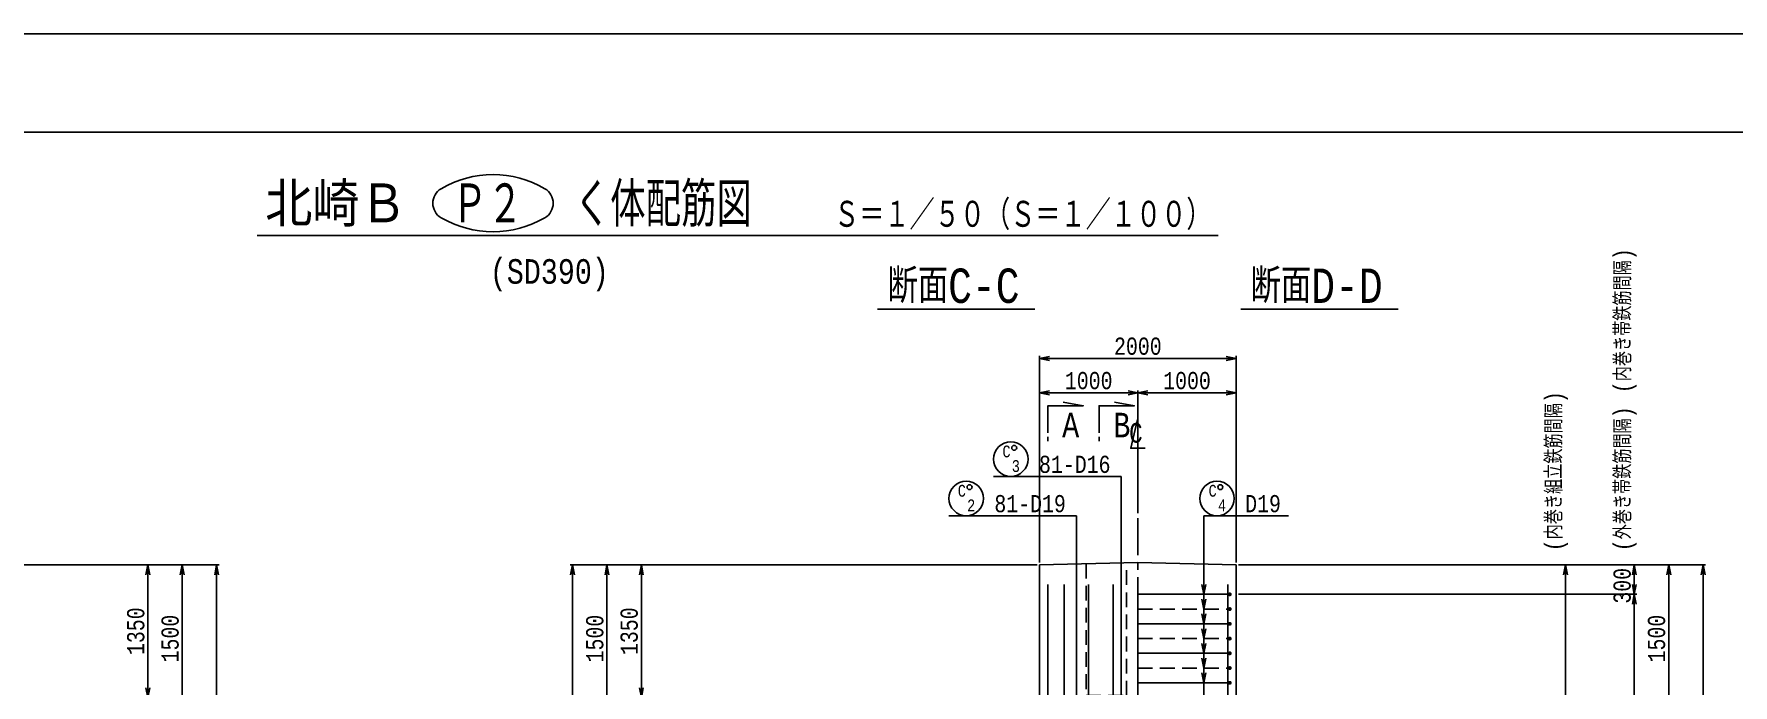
# Model space of a CAD drawing. Extents: x 0 to 42050, y 0 to 29700.
# Drawn here: x 14117 to 31399, y 23077 to 29700 of the extents above; entities that cross this region are included whole.
import ezdxf
from ezdxf.enums import TextEntityAlignment as Align

# ---------------------------------------------------------------- set-up
doc = ezdxf.new("R2010")
doc.units = 0
doc.header["$LTSCALE"] = 300
doc.header["$MEASUREMENT"] = 0
doc.linetypes.add('CENTER', pattern=[2, 1.25, -0.25, 0.25, -0.25])
doc.linetypes.add('DASHED', pattern=[0.75, 0.5, -0.25])
doc.layers.get('0').update_dxf_attribs({"linetype": 'CONTINUOUS'})
doc.layers.get('DEFPOINTS').update_dxf_attribs({"linetype": 'CONTINUOUS'})
for name, color, linetype in [('1002', 1, 'CONTINUOUS'), ('1006', 5, 'CONTINUOUS'), ('6', 7, 'CONTINUOUS'), ('LAYER0015', 7, 'CONTINUOUS'), ('スターラップ', 6, 'CONTINUOUS'), ('主筋', 3, 'CONTINUOUS'), ('引き出し線', 2, 'CONTINUOUS'), ('構造線', 7, 'CONTINUOUS')]:
    doc.layers.add(name, color=color, linetype=linetype)
doc.styles.get("Standard").update_dxf_attribs({"font": 'monotxt.shx', "width": 0.8, "bigfont": 'extfont.shx'})
doc.dimstyles.new('DIMST1_1', dxfattribs={"dimscale": 50, "dimtxt": 4, "dimasz": 2, "dimexe": 0.5, "dimexo": 0.5, "dimgap": 0.09, "dimtad": 0, "dimdec": 0, "dimzin": 0, "dimtxsty": 'STANDARD', "dimblk": 'ARROW_1', "dimblk1": 'ARROW_1', "dimblk2": 'ARROW_1', "dimcen": 1, "dimdle": 3, "dimclrd": 1, "dimclre": 1, "dimclrt": 3, "dimazin": 3, "dimtfac": 1, "dimtdec": 4, "dimtix": 1, "dimtmove": 0, "dimatfit": 3, "dimtvp": 0.7, "dimtolj": 1, "dimtzin": 0})

# ---------------------------------------------------------------- blocks, each defined once
blk = doc.blocks.new('GROUP_2')
at = {"layer": 'LAYER0015', "color": 2, "linetype": 'CONTINUOUS'}
for centre, radius, start, end in [((-4746, 24605), 342, 120.434, 239.566), ((-3863, 23103), 2084, 59.566, 120.434), ((-2981, 24605), 342, 300.434, 419.566), ((-3863, 26108), 2084, 239.566, 300.434)]:
    blk.add_arc(centre, radius, start, end, dxfattribs=at)
blk = doc.blocks.new('GROUP_1')
at = {"layer": 'LAYER0015', "color": 1, "linetype": 'CONTINUOUS'}
blk.add_line((-39050, 27700), (40050, 27700), dxfattribs=at)
blk = doc.blocks.new('ARROW_1')
at = {"color": 0}
for p, q in [((0, 0), (-1, 0.2)), ((0, 0), (-1, -0.2)), ((-1, 0), (0, 0))]:
    blk.add_line(p, q, dxfattribs=at)
blk = doc.blocks.new('*D46')
at = {"color": 2, "linetype": 'BYBLOCK'}
for p, q in [((13750, 24100), (16000, 24100)), ((15975, 11900), (15975, 24000))]:
    blk.add_line(p, q, dxfattribs=at)
at = {"layer": 'DEFPOINTS', "color": 0, "linetype": 'BYBLOCK'}
for p in [(13725, 24100), (15975, 24100), (14275, 11800)]:
    blk.add_point(p, dxfattribs=at)
at = {"color": 2, "linetype": 'BYBLOCK', "xscale": 100, "yscale": 100, "zscale": 100}
for p, rotation in [((15975, 24100), 90), ((15975, 11800), 270)]:
    blk.add_blockref('ARROW_1', p, dxfattribs=dict(at, rotation=rotation))
at = {"color": 6, "linetype": 'BYBLOCK', "insert": (15853, 17950), "char_height": 175, "attachment_point": 5, "rotation": 90}
blk.add_mtext('\\A1;12300', dxfattribs=at)
blk = doc.blocks.new('*D51')
at = {"color": 2, "linetype": 'BYBLOCK'}
blk.add_line((16458, 22256), (16458, 23556), dxfattribs=at)
at = {"layer": 'DEFPOINTS', "color": 0, "linetype": 'BYBLOCK'}
for p in [(16458, 23656), (16458, 23656), (14558, 22156)]:
    blk.add_point(p, dxfattribs=at)
at = {"color": 2, "linetype": 'BYBLOCK', "xscale": 100, "yscale": 100, "zscale": 100}
for p, rotation in [((16458, 23656), 90), ((16458, 22156), 270)]:
    blk.add_blockref('ARROW_1', p, dxfattribs=dict(at, rotation=rotation))
at = {"color": 6, "linetype": 'BYBLOCK', "insert": (16335, 22906), "char_height": 175, "attachment_point": 5, "rotation": 90}
blk.add_mtext('\\A1;1500', dxfattribs=at)
blk = doc.blocks.new('DOT1')
at = {"const_width": 0.5}
blk.add_lwpolyline([(-0.25, 0, 1), (0.25, 0, 1)], format="xyb", close=True, dxfattribs=at)
blk = doc.blocks.new('*D68')
at = {"color": 2, "linetype": 'BYBLOCK'}
for p, q in [((25594, 23681), (25594, 25781)), ((25694, 25756), (27494, 25756)), ((27594, 23681), (27594, 25781))]:
    blk.add_line(p, q, dxfattribs=at)
at = {"layer": 'DEFPOINTS', "color": 0, "linetype": 'BYBLOCK'}
for p in [(27594, 25756), (25594, 23656), (27594, 23656)]:
    blk.add_point(p, dxfattribs=at)
at = {"color": 2, "linetype": 'BYBLOCK', "xscale": 100, "yscale": 100, "zscale": 100, "rotation": 180}
blk.add_blockref('ARROW_1', (25594, 25756), dxfattribs=at)
at = {"color": 2, "linetype": 'BYBLOCK', "xscale": 100, "yscale": 100, "zscale": 100}
blk.add_blockref('ARROW_1', (27594, 25756), dxfattribs=at)
at = {"color": 6, "linetype": 'BYBLOCK', "insert": (26594, 25879), "char_height": 175, "attachment_point": 5}
blk.add_mtext('\\A1;2000', dxfattribs=at)
blk = doc.blocks.new('*D69')
at = {"color": 2, "linetype": 'BYBLOCK'}
for p, q in [((25694, 25406), (26494, 25406)), ((26594, 24181), (26594, 25431))]:
    blk.add_line(p, q, dxfattribs=at)
at = {"layer": 'DEFPOINTS', "color": 0, "linetype": 'BYBLOCK'}
for p in [(25594, 25406), (26594, 25406), (26594, 24156)]:
    blk.add_point(p, dxfattribs=at)
at = {"color": 2, "linetype": 'BYBLOCK', "xscale": 100, "yscale": 100, "zscale": 100, "rotation": 180}
blk.add_blockref('ARROW_1', (25594, 25406), dxfattribs=at)
at = {"color": 2, "linetype": 'BYBLOCK', "xscale": 100, "yscale": 100, "zscale": 100}
blk.add_blockref('ARROW_1', (26594, 25406), dxfattribs=at)
at = {"color": 6, "linetype": 'BYBLOCK', "insert": (26094, 25529), "char_height": 175, "attachment_point": 5}
blk.add_mtext('\\A1;1000', dxfattribs=at)
blk = doc.blocks.new('*D70')
at = {"color": 2, "linetype": 'BYBLOCK'}
blk.add_line((26694, 25406), (27494, 25406), dxfattribs=at)
at = {"layer": 'DEFPOINTS', "color": 0, "linetype": 'BYBLOCK'}
for p in [(27594, 25406), (27594, 25406), (26594, 24156)]:
    blk.add_point(p, dxfattribs=at)
at = {"color": 2, "linetype": 'BYBLOCK', "xscale": 100, "yscale": 100, "zscale": 100, "rotation": 180}
blk.add_blockref('ARROW_1', (26594, 25406), dxfattribs=at)
at = {"color": 2, "linetype": 'BYBLOCK', "xscale": 100, "yscale": 100, "zscale": 100}
blk.add_blockref('ARROW_1', (27594, 25406), dxfattribs=at)
at = {"color": 6, "linetype": 'BYBLOCK', "insert": (27094, 25529), "char_height": 175, "attachment_point": 5}
blk.add_mtext('\\A1;1000', dxfattribs=at)
blk = doc.blocks.new('*D74')
at = {"color": 2, "linetype": 'BYBLOCK'}
for p, q in [((25569, 23656), (20819, 23656)), ((20844, 11456), (20844, 23556))]:
    blk.add_line(p, q, dxfattribs=at)
at = {"layer": 'DEFPOINTS', "color": 0, "linetype": 'BYBLOCK'}
for p in [(20844, 23656), (25594, 23656), (25494, 11356)]:
    blk.add_point(p, dxfattribs=at)
at = {"color": 2, "linetype": 'BYBLOCK', "xscale": 100, "yscale": 100, "zscale": 100}
for p, rotation in [((20844, 23656), 90), ((20844, 11356), 270)]:
    blk.add_blockref('ARROW_1', p, dxfattribs=dict(at, rotation=rotation))
at = {"color": 6, "linetype": 'BYBLOCK', "insert": (20721, 17506), "char_height": 175, "attachment_point": 5, "rotation": 90}
blk.add_mtext('\\A1;12300', dxfattribs=at)
blk = doc.blocks.new('*D79')
at = {"color": 2, "linetype": 'BYBLOCK'}
blk.add_line((21194, 22256), (21194, 23556), dxfattribs=at)
at = {"layer": 'DEFPOINTS', "color": 0, "linetype": 'BYBLOCK'}
for p in [(21194, 23656), (21194, 23656), (25594, 22156)]:
    blk.add_point(p, dxfattribs=at)
at = {"color": 2, "linetype": 'BYBLOCK', "xscale": 100, "yscale": 100, "zscale": 100}
for p, rotation in [((21194, 23656), 90), ((21194, 22156), 270)]:
    blk.add_blockref('ARROW_1', p, dxfattribs=dict(at, rotation=rotation))
at = {"color": 6, "linetype": 'BYBLOCK', "insert": (21071, 22906), "char_height": 175, "attachment_point": 5, "rotation": 90}
blk.add_mtext('\\A1;1500', dxfattribs=at)
blk = doc.blocks.new('*D86')
at = {"color": 2, "linetype": 'BYBLOCK'}
for p, q in [((27619, 23656), (32369, 23656)), ((32344, 11456), (32344, 23556))]:
    blk.add_line(p, q, dxfattribs=at)
at = {"layer": 'DEFPOINTS', "color": 0, "linetype": 'BYBLOCK'}
for p in [(27594, 23656), (32344, 23656), (27694, 11356)]:
    blk.add_point(p, dxfattribs=at)
at = {"color": 2, "linetype": 'BYBLOCK', "xscale": 100, "yscale": 100, "zscale": 100}
for p, rotation in [((32344, 23656), 90), ((32344, 11356), 270)]:
    blk.add_blockref('ARROW_1', p, dxfattribs=dict(at, rotation=rotation))
at = {"color": 6, "linetype": 'BYBLOCK', "insert": (32221, 17506), "char_height": 175, "attachment_point": 5, "rotation": 90}
blk.add_mtext('\\A1;12300', dxfattribs=at)
blk = doc.blocks.new('*D91')
at = {"color": 2, "linetype": 'BYBLOCK'}
blk.add_line((31994, 22256), (31994, 23556), dxfattribs=at)
at = {"layer": 'DEFPOINTS', "color": 0, "linetype": 'BYBLOCK'}
for p in [(31994, 23656), (31994, 23656), (27594, 22156)]:
    blk.add_point(p, dxfattribs=at)
at = {"color": 2, "linetype": 'BYBLOCK', "xscale": 100, "yscale": 100, "zscale": 100}
for p, rotation in [((31994, 23656), 90), ((31994, 22156), 270)]:
    blk.add_blockref('ARROW_1', p, dxfattribs=dict(at, rotation=rotation))
at = {"color": 6, "linetype": 'BYBLOCK', "insert": (31871, 22906), "char_height": 175, "attachment_point": 5, "rotation": 90}
blk.add_mtext('\\A1;1500', dxfattribs=at)
blk = doc.blocks.new('*D95')
at = {"color": 2, "linetype": 'BYBLOCK'}
for p, q in [((27619, 23356), (31669, 23356)), ((31644, 11456), (31644, 23256))]:
    blk.add_line(p, q, dxfattribs=at)
at = {"layer": 'DEFPOINTS', "color": 0, "linetype": 'BYBLOCK'}
for p in [(27594, 23356), (31644, 23356), (31644, 11356)]:
    blk.add_point(p, dxfattribs=at)
at = {"color": 2, "linetype": 'BYBLOCK', "xscale": 100, "yscale": 100, "zscale": 100}
for p, rotation in [((31644, 23356), 90), ((31644, 11356), 270)]:
    blk.add_blockref('ARROW_1', p, dxfattribs=dict(at, rotation=rotation))
at = {"color": 6, "linetype": 'BYBLOCK', "insert": (31521, 17356), "char_height": 175, "attachment_point": 5, "rotation": 90}
blk.add_mtext('\\A1;80 x 150 = 12 000', dxfattribs=at)
blk = doc.blocks.new('*D96')
at = {"color": 2, "linetype": 'BYBLOCK'}
blk.add_line((31644, 23456), (31644, 23556), dxfattribs=at)
at = {"layer": 'DEFPOINTS', "color": 0, "linetype": 'BYBLOCK'}
for p in [(31644, 23656), (31644, 23656), (27594, 23356)]:
    blk.add_point(p, dxfattribs=at)
at = {"color": 2, "linetype": 'BYBLOCK', "xscale": 100, "yscale": 100, "zscale": 100}
for p, rotation in [((31644, 23656), 90), ((31644, 23356), 270)]:
    blk.add_blockref('ARROW_1', p, dxfattribs=dict(at, rotation=rotation))
at = {"color": 6, "linetype": 'BYBLOCK', "insert": (31521, 23443), "char_height": 175, "attachment_point": 5, "rotation": 90}
blk.add_mtext('\\A1;300', dxfattribs=at)
blk = doc.blocks.new('*D117')
at = {"color": 2, "linetype": 'BYBLOCK'}
for p, q in [((39086, 24100), (38736, 24100)), ((38761, 19642), (38761, 24000)), ((13750, 22950), (15300, 22950)), ((15275, 12100), (15275, 22850))]:
    blk.add_line(p, q, dxfattribs=at)
at = {"layer": 'DEFPOINTS', "color": 0, "linetype": 'BYBLOCK'}
for p in [(38761, 24100), (39111, 24100), (13725, 22950), (15275, 22950), (39111, 19542), (15275, 12000)]:
    blk.add_point(p, dxfattribs=at)
at = {"color": 2, "linetype": 'BYBLOCK', "xscale": 100, "yscale": 100, "zscale": 100}
for p, rotation in [((38761, 24100), 90), ((15275, 22950), 90), ((38761, 19542), 270), ((15275, 12000), 270)]:
    blk.add_blockref('ARROW_1', p, dxfattribs=dict(at, rotation=rotation))
at = {"color": 6, "linetype": 'BYBLOCK', "char_height": 175, "attachment_point": 5, "rotation": 90}
for s, insert in [('\\A1;4550', (38639, 21821)), ('\\A1;73 x 150 = 10 950', (15153, 17475))]:
    blk.add_mtext(s, dxfattribs=dict(at, insert=insert))
blk = doc.blocks.new('*D118')
at = {"color": 2, "linetype": 'BYBLOCK'}
for p, q in [((15275, 23050), (15275, 24200)), ((36586, 19500), (36236, 19500)), ((36261, 9695), (36261, 19400)), ((36586, 9595), (36236, 9595))]:
    blk.add_line(p, q, dxfattribs=at)
at = {"layer": 'DEFPOINTS', "color": 0, "linetype": 'BYBLOCK'}
for p in [(15275, 24300), (15275, 24300), (13725, 22950), (36261, 19500), (36611, 19500), (36611, 9595)]:
    blk.add_point(p, dxfattribs=at)
at = {"color": 2, "linetype": 'BYBLOCK', "xscale": 100, "yscale": 100, "zscale": 100}
for p, rotation in [((15275, 24300), 90), ((15275, 22950), 270), ((36261, 19500), 90), ((36261, 9595), 270)]:
    blk.add_blockref('ARROW_1', p, dxfattribs=dict(at, rotation=rotation))
at = {"color": 6, "linetype": 'BYBLOCK', "char_height": 175, "attachment_point": 5, "rotation": 90}
for s, insert in [('\\A1;1350', (15153, 23625)), ('\\A1;9900', (36139, 14547))]:
    blk.add_mtext(s, dxfattribs=dict(at, insert=insert))
blk = doc.blocks.new('*D120')
at = {"color": 2, "linetype": 'BYBLOCK'}
for p, q in [((20295, 23050), (20295, 24200)), ((29695, 19000), (29695, 24200))]:
    blk.add_line(p, q, dxfattribs=at)
at = {"layer": 'DEFPOINTS', "color": 0, "linetype": 'BYBLOCK'}
for p in [(20295, 24300), (20295, 24300), (29695, 24300), (29695, 24300), (24345, 22950), (26345, 18900)]:
    blk.add_point(p, dxfattribs=at)
at = {"color": 2, "linetype": 'BYBLOCK', "xscale": 100, "yscale": 100, "zscale": 100}
for p, rotation in [((20295, 24300), 90), ((29695, 24300), 90), ((20295, 22950), 270), ((29695, 18900), 270)]:
    blk.add_blockref('ARROW_1', p, dxfattribs=dict(at, rotation=rotation))
at = {"color": 6, "linetype": 'BYBLOCK', "char_height": 175, "attachment_point": 5, "rotation": 90}
for s, insert in [('\\A1;1350', (20172, 23625)), ('\\A1;5400', (29572, 21600))]:
    blk.add_mtext(s, dxfattribs=dict(at, insert=insert))

msp = doc.modelspace()

# ---------------------------------------------------------------- linework, layer by layer
at = {"color": 4, "linetype": 'CONTINUOUS'}
for p, q in [((24298.2, 26900), (22698.2, 26900)), ((27991.5, 26900), (26391.5, 26900))]:
    msp.add_line(p, q, dxfattribs=at)
at = {"color": 3, "linetype": 'CONTINUOUS'}
for p, q in [((24430.1, 25601.2), (24430.1, 25558)), ((24950.9, 25601.2), (24951, 25558))]:
    msp.add_line(p, q, dxfattribs=at)
for points in [[(24586.8, 25953.9), (24789.8, 25918.2), (24429.8, 25918), (24430, 25644.4)], [(25107.6, 25953.9), (25310.7, 25918.2), (24950.7, 25918), (24950.9, 25644.4)]]:
    msp.add_lwpolyline(points, dxfattribs=at)
at = {"layer": '1006', "color": 5, "linetype": 'CONTINUOUS'}
msp.add_lwpolyline([(0, 0), (42050, 0), (42050, 29700), (0, 29700), (0, 0)], dxfattribs=at)
at = {"layer": 'LAYER0015', "color": 3, "linetype": 'CONTINUOUS'}
msp.add_line((16386.2, 27650), (26163.8, 27650), dxfattribs=at)
at = {"layer": 'スターラップ', "color": 6}
for p, q in [((25344.8, 24000), (26259.8, 24000)), ((25344.8, 23700), (26259.8, 23700)), ((25344.8, 23400), (26259.8, 23400)), ((25344.8, 23100), (26259.8, 23100))]:
    msp.add_line(p, q, dxfattribs=at)
at = {"layer": 'スターラップ', "color": 6, "linetype": 'DASHED'}
for p, q in [((25344.8, 23850), (26259.8, 23850)), ((25344.8, 23550), (26259.8, 23550)), ((25344.8, 23250), (26259.8, 23250))]:
    msp.add_line(p, q, dxfattribs=at)
at = {"layer": '主筋', "color": 3, "linetype": 'CONTINUOUS'}
for p, q in [((24429.8, 24100), (24429.8, 9595)), ((24594.8, 24100), (24594.8, 9461)), ((24844.8, 24100), (24844.8, 9461)), ((25094.8, 24100), (25094.8, 9461)), ((25344.8, 24100), (25344.8, 9461)), ((26259.8, 24100), (26259.8, 9595))]:
    msp.add_line(p, q, dxfattribs=at)
at = {"layer": '引き出し線', "color": 2, "linetype": 'CONTINUOUS'}
for p, q in [((25174.4, 25200), (23878.2, 25200)), ((25174.4, 25200), (25174.4, 10525)), ((24720.1, 24800), (23423.9, 24800)), ((24720.1, 24800), (24720.1, 10500)), ((26017.5, 24800), (26017.5, 10500)), ((26878.3, 24800), (26017.5, 24800))]:
    msp.add_line(p, q, dxfattribs=at)
at = {"layer": '引き出し線', "color": 6, "linetype": 'CONTINUOUS'}
msp.add_lwpolyline([(25340.7, 25778.6), (25273.6, 25486.4), (25418.6, 25486.4)], dxfattribs=at)
at = {"layer": '引き出し線', "color": 2, "linetype": 'CONTINUOUS'}
for centre in [(24053.2, 25375), (23598.9, 24975), (26150.2, 24975)]:
    msp.add_circle(centre, 175, dxfattribs=at)
at = {"layer": '引き出し線', "color": 6, "linetype": 'CONTINUOUS'}
for centre in [(24087.8, 25490.3), (23633.5, 25090.3), (26184.8, 25090.3)]:
    msp.add_circle(centre, 25, dxfattribs=at)
at = {"layer": '構造線', "color": 7, "linetype": 'CENTER'}
msp.add_line((25344.8, 8800), (25344.8, 24800), dxfattribs=at)
at = {"layer": '構造線', "color": 7, "linetype": 'CONTINUOUS'}
for p, q in [((24344.8, 24300), (25344.8, 24325)), ((24344.8, 24300), (24344.8, 12000)), ((26344.8, 24300), (25344.8, 24325)), ((26344.8, 24300), (26344.8, 12000))]:
    msp.add_line(p, q, dxfattribs=at)
at = {"layer": '構造線', "color": 7, "linetype": 'DASHED'}
msp.add_lwpolyline([(24819.8, 24311.9), (24819.8, 22970), (25229.8, 22970), (25229.8, 24322.1)], dxfattribs=at)

# ---------------------------------------------------------------- block references
at = {"linetype": 'CONTINUOUS', "xscale": 0.5, "yscale": 0.5, "zscale": 0.5}
for name, p in [('GROUP_1', (21025, 14850)), ('GROUP_2', (20717.8, 15675.7))]:
    msp.add_blockref(name, p, dxfattribs=at)
at = {"layer": 'スターラップ', "color": 3, "xscale": 40, "yscale": 40, "zscale": 40}
for p in [(26280.2, 24000), (26280.2, 23850), (26280.2, 23700), (26280.2, 23550), (26280.2, 23400), (26280.2, 23250), (26280.2, 23100)]:
    msp.add_blockref('DOT1', p, dxfattribs=at)
at = {"layer": '引き出し線', "color": 2, "linetype": 'CONTINUOUS', "xscale": -100, "yscale": 100, "zscale": 100, "rotation": 90}
for p in [(26017.5, 24000), (26017.5, 23850), (26017.5, 23700), (26017.5, 23550), (26017.5, 23400), (26017.5, 23250), (26017.5, 23100)]:
    msp.add_blockref('ARROW_1', p, dxfattribs=at)

# ---------------------------------------------------------------- texts
at = {"color": 3, "width": 0.8}
for s, p in [('(内巻き帯鉄筋間隔)', (30364.5, 26046.1)), ('(内巻き組立鉄筋間隔)', (29664.5, 24438)), ('(外巻き帯鉄筋間隔)', (30364.5, 24438))]:
    msp.add_text(s, height=175, rotation=90, dxfattribs=at).set_placement(p)
at = {"color": 4, "width": 0.8}
for s, p in [('断面C-C', (22799.4, 26964.3)), ('断面D-D', (26492.8, 26964.3))]:
    msp.add_text(s, height=350, dxfattribs=at).set_placement(p)
at = {"layer": '1002', "color": 3, "width": 0.8}
for s, p in [('A', (24575.3, 25597.1)), ('B', (25096.2, 25597.1))]:
    msp.add_text(s, height=250, dxfattribs=at).set_placement(p)
at = {"layer": '6', "color": 6, "linetype": 'CONTINUOUS', "width": 0.8}
msp.add_text('(SD390)', height=250, dxfattribs=at).set_placement((18753.1, 27159.4))
at = {"layer": 'LAYER0015', "color": 3}
msp.add_text('北崎Ｂ', height=450, dxfattribs=at).set_placement((16468.5, 27740), (17908.5, 27740), align=Align.FIT)
for s, height, width, p, p2 in [('Ｐ２', 450, 0.827586, (18368.5, 27740), (19088.5, 27740)), ('く体配筋図', 450, 0.705882, (19618.5, 27740), (21418.5, 27740)), ('Ｓ＝１／５０（Ｓ＝１／１００）', 300, 0.747082, (22254.8, 27710), (26094.8, 27710))]:
    msp.add_text(s, height=height, dxfattribs=dict(at, width=width)).set_placement(p, p2, align=Align.FIT)
at = {"layer": '引き出し線', "color": 6, "linetype": 'CONTINUOUS', "width": 0.8}
for s, height, p in [('C', 200, (25395, 25542.8)), ('3', 120, (24145.8, 25244.8)), ('2', 120, (23691.5, 24844.8)), ('4', 120, (26242.8, 24844.8))]:
    msp.add_text(s, height=height, dxfattribs=at).set_placement(p, align=Align.RIGHT)
for p in [(23967.6, 25393.4), (23513.2, 24993.4), (26064.6, 24993.4)]:
    msp.add_text('C', height=120, dxfattribs=at).set_placement(p)
for s, p in [('81-D16', (24340, 25235)), ('81-D19', (23885.7, 24835)), ('D19', (26437, 24835))]:
    msp.add_text(s, height=175, rotation=359.99966, dxfattribs=at).set_placement(p)

# ---------------------------------------------------------------- dimensions: what is measured, and where the dimension line sits
at = {"layer": '1002', "color": 3}
for base, p1, p2, override, picture, middle in [((26344.8, 26400), (24344.8, 24300), (26344.8, 24300), {"dimtxt": 3.5, "dimsah": 1, "dimclrd": 2, "dimclre": 2, "dimclrt": 6}, '*D68', (25344.8, 26522.5)), ((25344.8, 26050), (24344.8, 26050), (25344.8, 24800), {"dimtxt": 3.5, "dimsah": 1, "dimclrd": 2, "dimclre": 2, "dimclrt": 6}, '*D69', (24844.8, 26172.5)), ((26344.8, 26050), (25344.8, 24800), (26344.8, 26050), {"dimtxt": 3.5, "dimsah": 1, "dimse1": 1, "dimclrd": 2, "dimclre": 2, "dimclrt": 6}, '*D70', (25844.8, 26172.5))]:
    dim = msp.add_linear_dim(base=base, p1=p1, p2=p2, dimstyle='DIMST1_1', override=override, dxfattribs=at)
    dim.commit()
    dim.dimension.update_dxf_attribs({"geometry": picture, "text_midpoint": middle, "insert": (-1248.8, 644)})
for base, p1, p2, picture, middle, set_off in [((15975.1, 24300), (14275.1, 12000), (13725.1, 24300), '*D46', (15852.6, 18150), (0, 200)), ((15625.1, 24300), (13725.1, 22800), (15625.1, 24300), '*D51', (15502.6, 23550), (-832.5, 644)), ((19594.8, 24300), (24244.8, 12000), (24344.8, 24300), '*D74', (19472.3, 18150), (-1248.8, 644)), ((19944.8, 24300), (24344.8, 22800), (19944.8, 24300), '*D79', (19822.3, 23550), (-1248.8, 644)), ((31094.8, 24300), (26444.8, 12000), (26344.8, 24300), '*D86', (30972.3, 18150), (-1248.8, 644)), ((30744.8, 24300), (26344.8, 22800), (30744.8, 24300), '*D91', (30622.3, 23550), (-1248.8, 644)), ((30394.8, 24000), (30394.8, 12000), (26344.8, 24000), '*D95', (30272.3, 18000), (-1248.8, 644))]:
    dim = msp.add_linear_dim(base=base, p1=p1, p2=p2, angle=90, dimstyle='DIMST1_1', override={"dimtxt": 3.5, "dimsah": 1, "dimse1": 1, "dimclrd": 2, "dimclre": 2, "dimclrt": 6}, dxfattribs=at)
    dim.commit()
    dim.dimension.update_dxf_attribs({"geometry": picture, "text_midpoint": middle, "insert": set_off})
dim = msp.add_aligned_dim(p1=(36611.3, 9595), p2=(36611.3, 19500), distance=350, text='9900', dimstyle='DIMST1_1', override={"dimtxt": 3.5, "dimsah": 1, "dimclrd": 2, "dimclre": 2, "dimclrt": 6}, dxfattribs=at)
dim.commit()
dim.dimension.update_dxf_attribs({"geometry": '*D118', "text_midpoint": (36138.8, 14547.5)})
for base, p1, p2, override, picture, middle in [((15275.1, 24300), (13725.1, 22950), (15275.1, 24300), {"dimtxt": 3.5, "dimsah": 1, "dimse1": 1, "dimclrd": 2, "dimclre": 2, "dimclrt": 6}, '*D118', (15152.6, 23625)), ((29694.8, 24300), (26344.8, 18900), (29694.8, 24300), {"dimtxt": 3.5, "dimsah": 1, "dimse1": 1, "dimclrd": 2, "dimclre": 2, "dimclrt": 6}, '*D120', (29572.3, 21600)), ((20294.8, 24300), (24344.8, 22950), (20294.8, 24300), {"dimtxt": 3.5, "dimsah": 1, "dimse1": 1, "dimclrd": 2, "dimclre": 2, "dimclrt": 6}, '*D120', (20172.3, 23625)), ((15275.1, 22950), (15275.1, 12000), (13725.1, 22950), {"dimtxt": 3.5, "dimsah": 1, "dimclrd": 2, "dimclre": 2, "dimclrt": 6}, '*D117', (15152.6, 17475))]:
    dim = msp.add_linear_dim(base=base, p1=p1, p2=p2, angle=90, dimstyle='DIMST1_1', override=override, dxfattribs=at)
    dim.commit()
    dim.dimension.update_dxf_attribs({"geometry": picture, "text_midpoint": middle})
dim = msp.add_linear_dim(base=(30394.8, 24300), p1=(26344.8, 24000), p2=(30394.8, 24300), angle=90, dimstyle='DIMST1_1', override={"dimtxt": 3.5, "dimsah": 1, "dimse1": 1, "dimclrd": 2, "dimclre": 2, "dimclrt": 6}, dxfattribs=at)
dim.commit()
dim.dimension.update_dxf_attribs({"geometry": '*D96', "text_midpoint": (30272.3, 24086.9), "dimtype": 160, "insert": (-1248.8, 644)})
dim = msp.add_linear_dim(base=(38761.3, 24100), p1=(39111.3, 19542), p2=(39111.3, 24100), angle=90, text='4550', dimstyle='DIMST1_1', override={"dimtxt": 3.5, "dimsah": 1, "dimse1": 1, "dimclrd": 2, "dimclre": 2, "dimclrt": 6}, dxfattribs=at)
dim.commit()
dim.dimension.update_dxf_attribs({"geometry": '*D117', "text_midpoint": (38638.8, 21821)})

doc.saveas('drawing.dxf')
